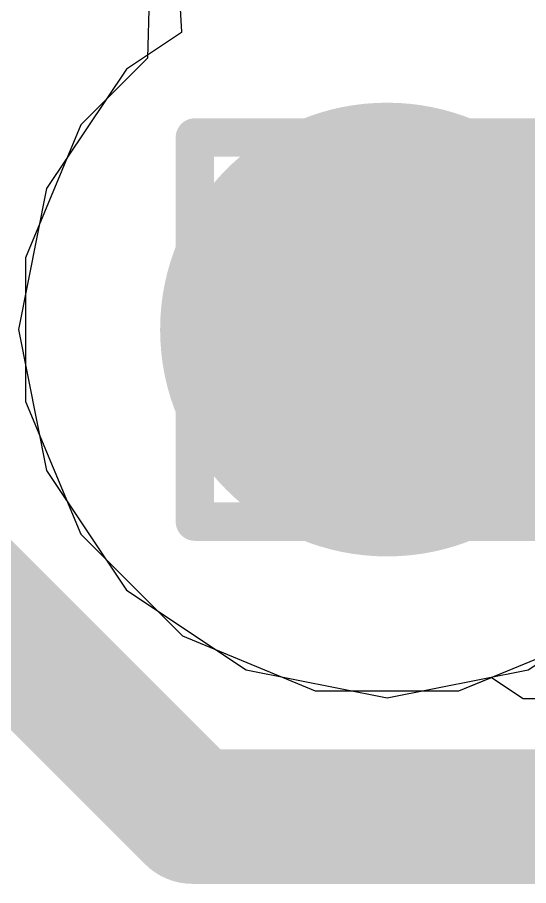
# Model space of a CAD drawing. Header units: inches. Extents: x -13 to 254, y -7 to 63.
# Drawn here: x -1.704 to -1.028, y 14.881 to 16.03 of the extents above; entities that cross this region are included whole.
import ezdxf

# ---------------------------------------------------------------- set-up
doc = ezdxf.new("R2010")
doc.units = ezdxf.units.IN
for name, color, linetype in [('Bottom Layer', 5, 'Continuous'), ('Dimensions', 6, 'Continuous'), ('Drill Drawing', 1, 'Continuous'), ('GND', 16, 'Continuous'), ('POWER', 76, 'Continuous'), ('Top Layer', 1, 'Continuous'), ('Via Holes', 16, 'Continuous')]:
    doc.layers.add(name, color=color, linetype=linetype)

msp = doc.modelspace()

# ---------------------------------------------------------------- hatches: boundary and pattern name
at = {"layer": 'Bottom Layer'}
h = msp.add_hatch(color=5, dxfattribs=at)
edge = h.paths.add_edge_path()
edge.add_arc((-1.215, 15.6168), 0.3, 0, 360)
msp.add_hatch(color=5, dxfattribs=at).paths.add_polyline_path([(-1.1929, 15.8454), (-1.1929, 15.3882), (-0.2949, 15.3882), (-0.2949, 15.8454)])
at = {"layer": 'GND'}
h = msp.add_hatch(color=16, dxfattribs=at)
edge = h.paths.add_edge_path()
edge.add_arc((-1.215, 15.6168), 0.3, 0, 360)
at = {"layer": 'POWER'}
h = msp.add_hatch(color=76, dxfattribs=at)
edge = h.paths.add_edge_path()
edge.add_arc((-1.215, 15.6168), 0.3, 0, 360)
at = {"layer": 'Top Layer'}
h = msp.add_hatch(color=1, dxfattribs=at)
edge = h.paths.add_edge_path()
edge.add_arc((-1.215, 15.6168), 0.3, 0, 360)
at = {"layer": 'Via Holes'}
h = msp.add_hatch(color=7, dxfattribs=at)
edge = h.paths.add_edge_path()
edge.add_arc((-1.215, 15.6168), 0.15, 0, 360)

# ---------------------------------------------------------------- linework, layer by layer
at = {"layer": 'Bottom Layer'}
for p, q in [((-1.4956, 16.1566), (-1.4866, 16.0104)), ((-1.4869, 16.0097), (-1.5594, 15.9613)), ((-1.4866, 16.0104), (-1.4869, 16.0097)), ((-1.5594, 15.9613), (-1.665, 15.8032)), ((-1.665, 15.8032), (-1.7021, 15.6168)), ((-1.7021, 15.6168), (-1.665, 15.4304)), ((-1.665, 15.4304), (-1.5594, 15.2723)), ((-1.5594, 15.2723), (-1.4014, 15.1667)), ((-1.0285, 15.1667), (-0.9684, 15.2069)), ((-1.4014, 15.1667), (-1.215, 15.1296)), ((-1.215, 15.1296), (-1.0285, 15.1667))]:
    msp.add_line(p, q, dxfattribs=at)
at = {"layer": 'Dimensions', "const_width": 0.254}
msp.add_lwpolyline([(1.25, 15, -1), (-2.25, 15)], format="xyb", dxfattribs=at)
at = {"layer": 'Drill Drawing', "const_width": 0.0508}
for points in [[(-1.469, 15.8708), (-0.961, 15.8708)], [(-1.469, 15.3628), (-1.469, 15.8708)], [(-1.469, 15.3628), (-0.961, 15.3628)]]:
    msp.add_lwpolyline(points, dxfattribs=at)
at = {"layer": 'Drill Drawing', "const_width": 0.0254}
for points in [[(-1.4817, 15.8708, 1), (-1.4563, 15.8708, 1)], [(-1.4817, 15.8708, 1), (-1.4563, 15.8708, 1)], [(-1.4817, 15.3628, 1), (-1.4563, 15.3628, 1)], [(-1.4817, 15.3628, 1), (-1.4563, 15.3628, 1)]]:
    msp.add_lwpolyline(points, format="xyb", close=True, dxfattribs=at)
at = {"layer": 'GND', "const_width": 0.1778}
for points in [[(-2.0208, 15.5215), (-1.472, 14.9727)], [(-1.472, 14.9727), (1.7678, 14.9727)]]:
    msp.add_lwpolyline(points, dxfattribs=at)
at = {"layer": 'GND', "const_width": 0.0889}
msp.add_lwpolyline([(-1.5165, 14.9727, 1), (-1.4276, 14.9727, 1)], format="xyb", close=True, dxfattribs=at)
msp.add_lwpolyline([(-1.5165, 14.9727, 1), (-1.4276, 14.9727, 1)], format="xyb", close=True, dxfattribs=at)
at = {"layer": 'POWER'}
for p, q in [((-1.527, 16.1313), (-1.5318, 15.9756)), ((-1.5318, 15.9756), (-1.62, 15.8874)), ((-1.62, 15.8874), (-1.6928, 15.7118)), ((-1.6928, 15.7118), (-1.6928, 15.5217)), ((-1.6928, 15.5217), (-1.62, 15.3461)), ((-1.62, 15.3461), (-1.4856, 15.2117)), ((-1.4856, 15.2117), (-1.31, 15.139)), ((-1.1199, 15.139), (-0.9443, 15.2117)), ((-1.31, 15.139), (-1.1199, 15.139))]:
    msp.add_line(p, q, dxfattribs=at)
at = {"layer": 'Top Layer'}
for p, q in [((-1.527, 16.1313), (-1.5318, 15.9756)), ((-1.5318, 15.9756), (-1.62, 15.8874)), ((-1.62, 15.8874), (-1.6928, 15.7118)), ((-1.6928, 15.7118), (-1.6928, 15.5217)), ((-1.6928, 15.5217), (-1.62, 15.3461)), ((-1.62, 15.3461), (-1.4856, 15.2117)), ((-1.4856, 15.2117), (-1.31, 15.139)), ((-1.1199, 15.139), (-1.0767, 15.1569)), ((-1.0767, 15.1569), (-1.0349, 15.129)), ((-1.31, 15.139), (-1.1199, 15.139)), ((-1.0349, 15.129), (-1.0349, 15.129)), ((-1.0349, 15.129), (0.0407, 15.129))]:
    msp.add_line(p, q, dxfattribs=at)
at = {"layer": 'Top Layer', "const_width": 0.508}
msp.add_lwpolyline([(-1.215, 15.6168), (-0.4971, 15.6168)], dxfattribs=at)
at = {"layer": 'Top Layer', "const_width": 0.254}
msp.add_lwpolyline([(-1.342, 15.6168, 1), (-1.088, 15.6168, 1)], format="xyb", close=True, dxfattribs=at)

doc.saveas('drawing.dxf')
